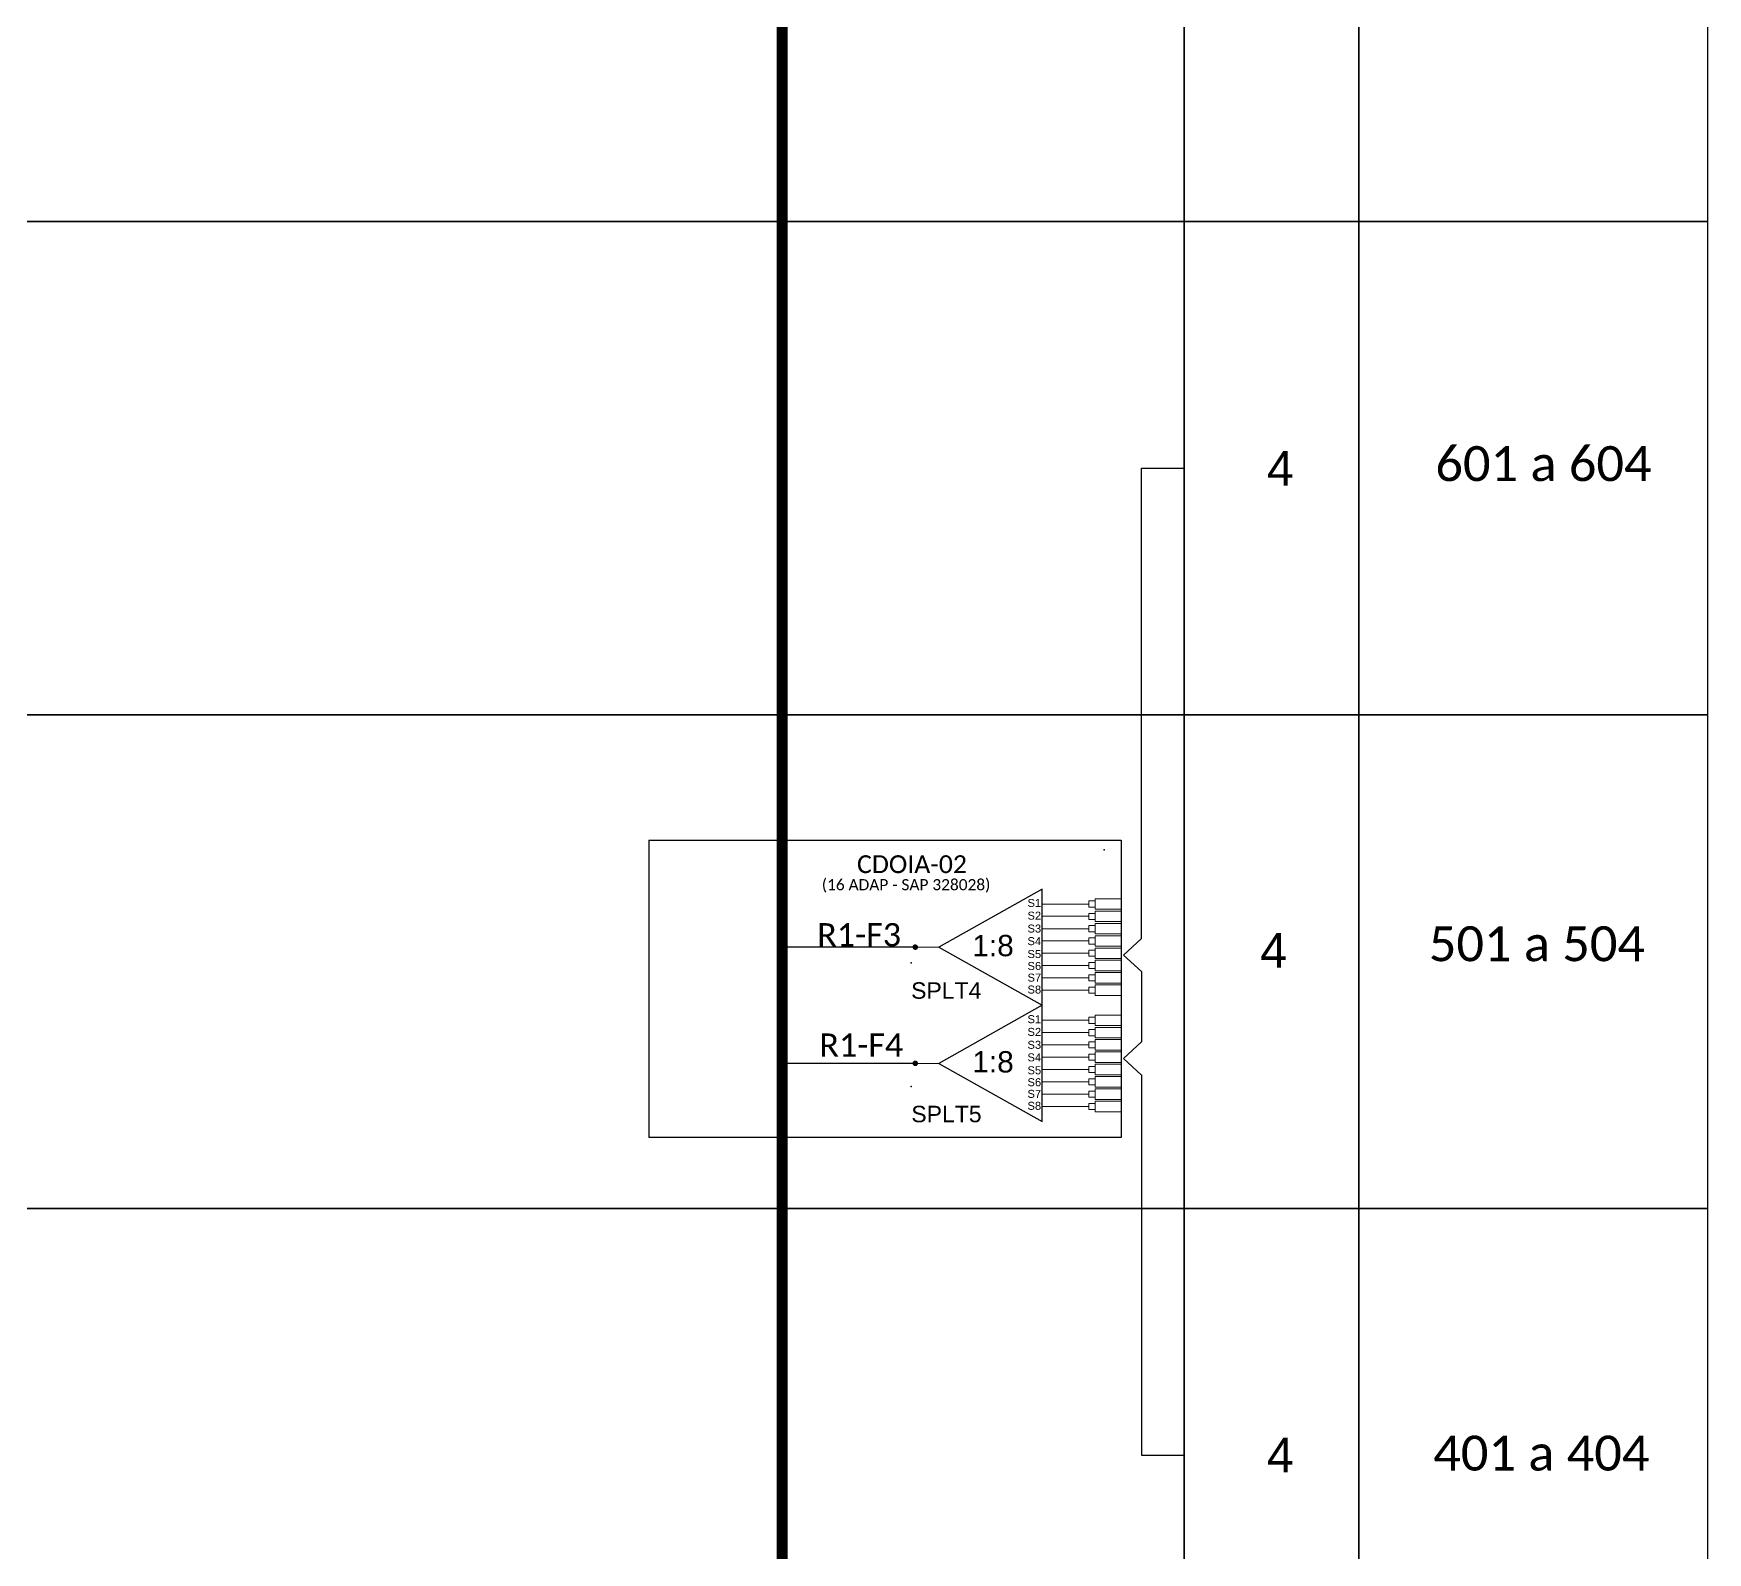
# Model space of a CAD drawing. Header units: metres. Extents: x -0.1 to 58.9, y -0.1 to 41.6.
# Drawn here: x 48.604 to 52.997, y 30.929 to 34.916 of the extents above; entities that cross this region are included whole.
import ezdxf
from ezdxf.enums import TextEntityAlignment as Align

# ---------------------------------------------------------------- set-up
doc = ezdxf.new("R2010")
doc.units = ezdxf.units.M
doc.styles.add('ARIAL', font='arial.ttf')
doc.styles.add('WMF-Calibri0', font='calibri.ttf')

# ---------------------------------------------------------------- blocks, each defined once
blk = doc.blocks.new('SPLT_1-8_SC-APC')
at = {"color": 1}
blk.add_lwpolyline([(-7.37, -2.1), (-17.04, -7.55), (-7.37, -13), (-7.37, -2.1)], dxfattribs=at)
at = {"color": 3, "lineweight": 0}
for points in [[(-2.41, -3.02), (-2.41, -4)], [(-2.41, -3.02), (0, -3.02)], [(-2.99, -3.51), (-7.37, -3.51)], [(-7.37, -4.66), (-2.99, -4.66)], [(-2.41, -4), (0, -4)], [(-2.41, -4.17), (-2.41, -5.16)], [(-2.41, -4.17), (0, -4.17)], [(-7.37, -5.82), (-2.99, -5.82)], [(-2.41, -5.16), (0, -5.16)], [(-2.41, -5.32), (-2.41, -6.31)], [(-2.41, -5.32), (0, -5.32)], [(-7.37, -6.97), (-2.99, -6.97)], [(-2.41, -6.31), (0, -6.31)], [(-2.41, -6.48), (-2.41, -7.46)], [(-2.41, -6.48), (0, -6.48)], [(-2.41, -7.46), (0, -7.46)], [(-2.41, -7.63), (-2.41, -8.62)], [(-2.41, -7.63), (0, -7.63)], [(-7.37, -8.12), (-2.99, -8.12)], [(-7.37, -9.28), (-2.99, -9.28)], [(-2.41, -8.62), (0, -8.62)], [(-2.41, -8.78), (-2.41, -9.77)], [(-2.41, -8.78), (0, -8.78)], [(-7.37, -10.43), (-2.99, -10.43)], [(-2.41, -9.77), (0, -9.77)], [(-2.41, -9.94), (-2.41, -10.92)], [(-2.41, -9.94), (0, -9.94)], [(-2.41, -10.92), (0, -10.92)], [(-7.37, -11.58), (-2.99, -11.58)], [(-2.41, -11.09), (-2.41, -12.08)], [(-2.41, -11.09), (0, -11.09)], [(-2.41, -12.08), (0, -12.08)]]:
    blk.add_lwpolyline(points, dxfattribs=at)
for points in [[(-2.99, -3.22), (-2.41, -3.22), (-2.41, -3.8), (-2.99, -3.8)], [(-2.99, -4.38), (-2.41, -4.38), (-2.41, -4.95), (-2.99, -4.95)], [(-2.99, -5.53), (-2.41, -5.53), (-2.41, -6.1), (-2.99, -6.1)], [(-2.99, -6.68), (-2.41, -6.68), (-2.41, -7.26), (-2.99, -7.26)], [(-2.99, -7.84), (-2.41, -7.84), (-2.41, -8.41), (-2.99, -8.41)], [(-2.99, -8.99), (-2.41, -8.99), (-2.41, -9.56), (-2.99, -9.56)], [(-2.99, -10.14), (-2.41, -10.14), (-2.41, -10.72), (-2.99, -10.72)], [(-2.99, -11.3), (-2.41, -11.3), (-2.41, -11.87), (-2.99, -11.87)]]:
    blk.add_lwpolyline(points, close=True, dxfattribs=at)
at = {"color": 1, "lineweight": 0}
blk.add_lwpolyline([(-17.04, -7.55), (-19.26, -7.55)], dxfattribs=at)
at = {"color": 1, "style": 'ARIAL'}
for s, height, p in [('S1', 0.75, (-8.74, -3.78)), ('S2', 0.75, (-8.74, -4.97)), ('S3', 0.75, (-8.74, -6.18)), ('1:8', 2, (-13.91, -8.4)), ('S4', 0.75, (-8.74, -7.36)), ('S5', 0.75, (-8.74, -8.57)), ('S6', 0.75, (-8.74, -9.69)), ('S7', 0.75, (-8.74, -10.78)), ('S8', 0.75, (-8.74, -11.9))]:
    blk.add_text(s, height=height, dxfattribs=at).set_placement(p)
blk = doc.blocks.new('SPLITTER_')
blk.add_point((0, 0))
at = {"style": 'ARIAL', "flags": 4}
blk.add_attdef('SPLT', (0, -3.26), '', height=1.5, dxfattribs=at)
blk = doc.blocks.new('A$C415C251F')
at = {"color": 3}
blk.add_point((0, 0), dxfattribs=at)
blk = doc.blocks.new('LEG_CDOIA8_C-SPLT_DIR')
at = {"color": 3}
blk.add_blockref('A$C415C251F', (0, 0), dxfattribs=at)
at = {"color": 1, "style": 'WMF-Calibri0', "flags": 4}
blk.add_attdef('CDO', (-26.84, -2.61), '', height=2, dxfattribs=at)
blk.add_attdef('MODELO', text='', height=1.5, dxfattribs=at).set_placement((-22.23, -4.54), align=Align.CENTER)
at = {"style": 'ARIAL', "flags": 4}
blk.add_attdef('SPLITAGEM', text='', height=1.5, dxfattribs=at).set_placement((-18.36, -12.59), align=Align.CENTER)

msp = doc.modelspace()

# ---------------------------------------------------------------- hatches: boundary and pattern name
h = msp.add_hatch(color=3)
h.dxf.hatch_style = 1
edge = h.paths.add_edge_path()
edge.add_arc((50.9183, 32.5179), 0.00738, 0, 360)
h = msp.add_hatch(color=3)
h.dxf.hatch_style = 1
edge = h.paths.add_edge_path()
edge.add_arc((50.9183, 32.2129), 0.00738, 0, 360)

# ---------------------------------------------------------------- linework, layer by layer
at = {"color": 5, "const_width": 0.0288}
msp.add_lwpolyline([(50.5687, 39.0426), (50.5687, 25.868), (50.5393, 25.868)], dxfattribs=at)
for points in [[(45.1271, 35.717), (51.6242, 35.717), (51.6242, 34.4221), (45.1271, 34.4221)], [(51.6242, 35.717), (52.0819, 35.717), (52.0819, 34.4221), (51.6242, 34.4221)], [(52.0819, 35.717), (52.9972, 35.717), (52.9972, 34.4221), (52.0819, 34.4221)], [(45.1271, 34.4221), (51.6242, 34.4221), (51.6242, 33.1272), (45.1271, 33.1272)], [(51.6242, 34.4221), (52.0819, 34.4221), (52.0819, 33.1272), (51.6242, 33.1272)], [(52.0819, 34.4221), (52.9972, 34.4221), (52.9972, 33.1272), (52.0819, 33.1272)], [(45.1271, 33.1272), (51.6242, 33.1272), (51.6242, 31.8323), (45.1271, 31.8323)], [(51.6242, 33.1272), (52.0819, 33.1272), (52.0819, 31.8323), (51.6242, 31.8323)], [(52.0819, 33.1272), (52.9972, 33.1272), (52.9972, 31.8323), (52.0819, 31.8323)], [(45.1271, 31.8323), (51.6242, 31.8323), (51.6242, 30.5374), (45.1271, 30.5374)], [(51.6242, 31.8323), (52.0819, 31.8323), (52.0819, 30.5374), (51.6242, 30.5374)], [(52.0819, 31.8323), (52.9972, 31.8323), (52.9972, 30.5374), (52.0819, 30.5374)]]:
    msp.add_lwpolyline(points, close=True)
at = {"color": 3}
for points in [[(51.5116, 32.5405), (51.5116, 33.7746), (51.6242, 33.7746)], [(51.5116, 32.5405), (51.5116, 32.5405), (51.4645, 32.4971), (51.512, 32.4537), (51.512, 32.4537)], [(51.5116, 32.454), (51.5116, 32.269)], [(51.5116, 32.269), (51.5116, 32.269), (51.4645, 32.2255), (51.512, 32.1821), (51.512, 32.1821)], [(51.5116, 32.1824), (51.5116, 31.1849), (51.6242, 31.1849)]]:
    msp.add_lwpolyline(points, dxfattribs=at)
at = {"color": 1}
for points in [[(50.2189, 32.7983), (50.2189, 32.0186)], [(50.2189, 32.7983), (51.4587, 32.7983), (51.4587, 32.0186)], [(51.4587, 32.0186), (50.2189, 32.0186)]]:
    msp.add_lwpolyline(points, dxfattribs=at)
at = {"color": 5}
for points in [[(50.9183, 32.5179), (50.5687, 32.5179)], [(50.9183, 32.2129), (50.5687, 32.2129)]]:
    msp.add_lwpolyline(points, dxfattribs=at)

# ---------------------------------------------------------------- block references
at = {"color": 3}
ref = msp.add_blockref('LEG_CDOIA8_C-SPLT_DIR', (51.4138, 32.7732), dxfattribs=dict(at, xscale=0.02337073689600001, yscale=0.02337073689600001, zscale=0.02337073689600001))
ref.add_attrib('CDO', 'CDOIA-02', (50.7654, 32.7122), dxfattribs={"color": 1, "height": 0.04674, "style": 'WMF-Calibri0'})
ref.add_attrib('MODELO', '(16 ADAP - SAP 328028)', dxfattribs={"color": 1, "height": 0.029213, "style": 'WMF-Calibri0'}).set_placement((50.8942, 32.6672), align=Align.CENTER)
at = {"color": 3, "xscale": 0.0279936, "yscale": 0.0279936, "zscale": 0.0279936}
for p in [(51.4574, 32.7292), (51.4574, 32.4241)]:
    msp.add_blockref('SPLT_1-8_SC-APC', p, dxfattribs=at)
ref = msp.add_blockref('SPLITTER_', (50.9074, 32.4763), dxfattribs=dict(xscale=0.02880000000000655, yscale=0.02880000000000655, zscale=0.02880000000000655))
ref.add_attrib('SPLT', 'SPLT4', (50.9074, 32.3824), dxfattribs={"height": 0.0432, "style": 'ARIAL'})
ref = msp.add_blockref('SPLITTER_', (50.9079, 32.1522), dxfattribs=dict(xscale=0.02880000000000655, yscale=0.02880000000000655, zscale=0.02880000000000655))
ref.add_attrib('SPLT', 'SPLT5', (50.9079, 32.0583), dxfattribs={"height": 0.0432, "style": 'ARIAL'})

# ---------------------------------------------------------------- texts
at = {"style": 'WMF-Calibri0'}
for s, p in [('601 a 604', (52.2831, 33.7411)), ('501 a 504', (52.2659, 32.481)), ('401 a 404', (52.2775, 31.1442))]:
    msp.add_text(s, height=0.09163, dxfattribs=at).set_placement(p)
at = {"color": 5, "style": 'WMF-Calibri0'}
for s, p in [('R1-F3', (50.6608, 32.52)), ('R1-F4', (50.6666, 32.2305))]:
    msp.add_text(s, height=0.06084, dxfattribs=at).set_placement(p)
at = {"style": 'ARIAL', "flags": 12}
for p in [(51.8763, 33.7746), (51.8585, 32.5093), (51.8763, 31.1849)]:
    msp.add_attdef('4', text='XX', height=0.09096, dxfattribs=at).set_placement(p, align=Align.MIDDLE_CENTER)

doc.saveas('drawing.dxf')
